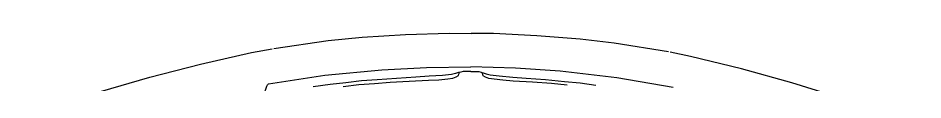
# Model space of a CAD drawing. Header units: inches. Extents: x 13 to 261, y -112 to -47.
# Drawn here: x 245.511 to 246.896, y -64.407 to -64.329 of the extents above; entities that cross this region are included whole.
import ezdxf

# ---------------------------------------------------------------- set-up
doc = ezdxf.new("R2010")
doc.units = ezdxf.units.IN
doc.header["$MEASUREMENT"] = 0

msp = doc.modelspace()

# ---------------------------------------------------------------- linework, layer by layer
at = {"linetype": 'Continuous'}
for points in [[(245.9021, -64.3519), (245.9852, -64.3401), (246.0112, -64.3374), (246.0372, -64.3346), (246.1038, -64.3307), (246.1703, -64.3288), (246.2043, -64.3291)], [(246.506, -64.3573), (246.4232, -64.3441), (246.3972, -64.3408), (246.3712, -64.3376), (246.3048, -64.3325), (246.2383, -64.3294), (246.2043, -64.3291)], [(245.5106, -64.4564), (245.5613, -64.4403), (245.6365, -64.4175), (245.7122, -64.3957), (245.7898, -64.3759), (245.868, -64.3581), (245.8996, -64.3524)], [(246.8956, -64.4688), (246.8452, -64.4518), (246.7704, -64.4277), (246.6951, -64.4045), (246.6178, -64.3833), (246.54, -64.3641), (246.5085, -64.3578)], [(245.8941, -64.4058), (245.9802, -64.3926), (246.0673, -64.3844), (246.1358, -64.381), (246.2038, -64.3801)], [(246.5131, -64.4114), (246.4272, -64.3966), (246.3403, -64.3868), (246.2718, -64.3822), (246.2038, -64.3801)], [(246.0081, -64.4098), (246.0321, -64.4071), (246.0561, -64.4053), (246.0801, -64.4035), (246.1091, -64.4017), (246.1386, -64.4005), (246.1547, -64.3997), (246.1682, -64.3983), (246.1762, -64.3973), (246.1812, -64.3954), (246.1847, -64.3934), (246.1852, -64.3914), (246.1857, -64.3904), (246.1857, -64.3894), (246.1857, -64.3889), (246.1847, -64.3889), (246.1832, -64.3894), (246.1802, -64.3904), (246.1742, -64.3918), (246.1602, -64.3932), (246.1397, -64.3945), (246.1192, -64.3958), (246.0897, -64.3976), (246.0601, -64.3998), (246.0361, -64.4016), (246.0121, -64.4044), (245.9881, -64.4072), (245.9625, -64.4104)], [(246.2038, -64.3871), (246.1998, -64.3871), (246.1953, -64.387), (246.1918, -64.387), (246.1883, -64.388), (246.1852, -64.3889)], [(246.2038, -64.3871), (246.2078, -64.3871), (246.2123, -64.3872), (246.2158, -64.3872), (246.2193, -64.3882), (246.2222, -64.3893)], [(246.3511, -64.4079), (246.3271, -64.4057), (246.2981, -64.4034), (246.2686, -64.4017), (246.2526, -64.4005), (246.2392, -64.3989), (246.2312, -64.3978), (246.2262, -64.3958), (246.2227, -64.3938), (246.2222, -64.3918), (246.2217, -64.3908), (246.2217, -64.3898), (246.2217, -64.3893), (246.2227, -64.3893), (246.2242, -64.3898), (246.2272, -64.3908), (246.2332, -64.3924), (246.2472, -64.394), (246.2677, -64.3957), (246.2882, -64.3973), (246.3177, -64.3996), (246.3471, -64.4024), (246.3711, -64.4046), (246.3951, -64.4078)], [(245.8867, -64.4228), (245.8916, -64.4093), (245.8926, -64.4073), (245.8941, -64.4058)]]:
    msp.add_lwpolyline(points, dxfattribs=at)

doc.saveas('drawing.dxf')
